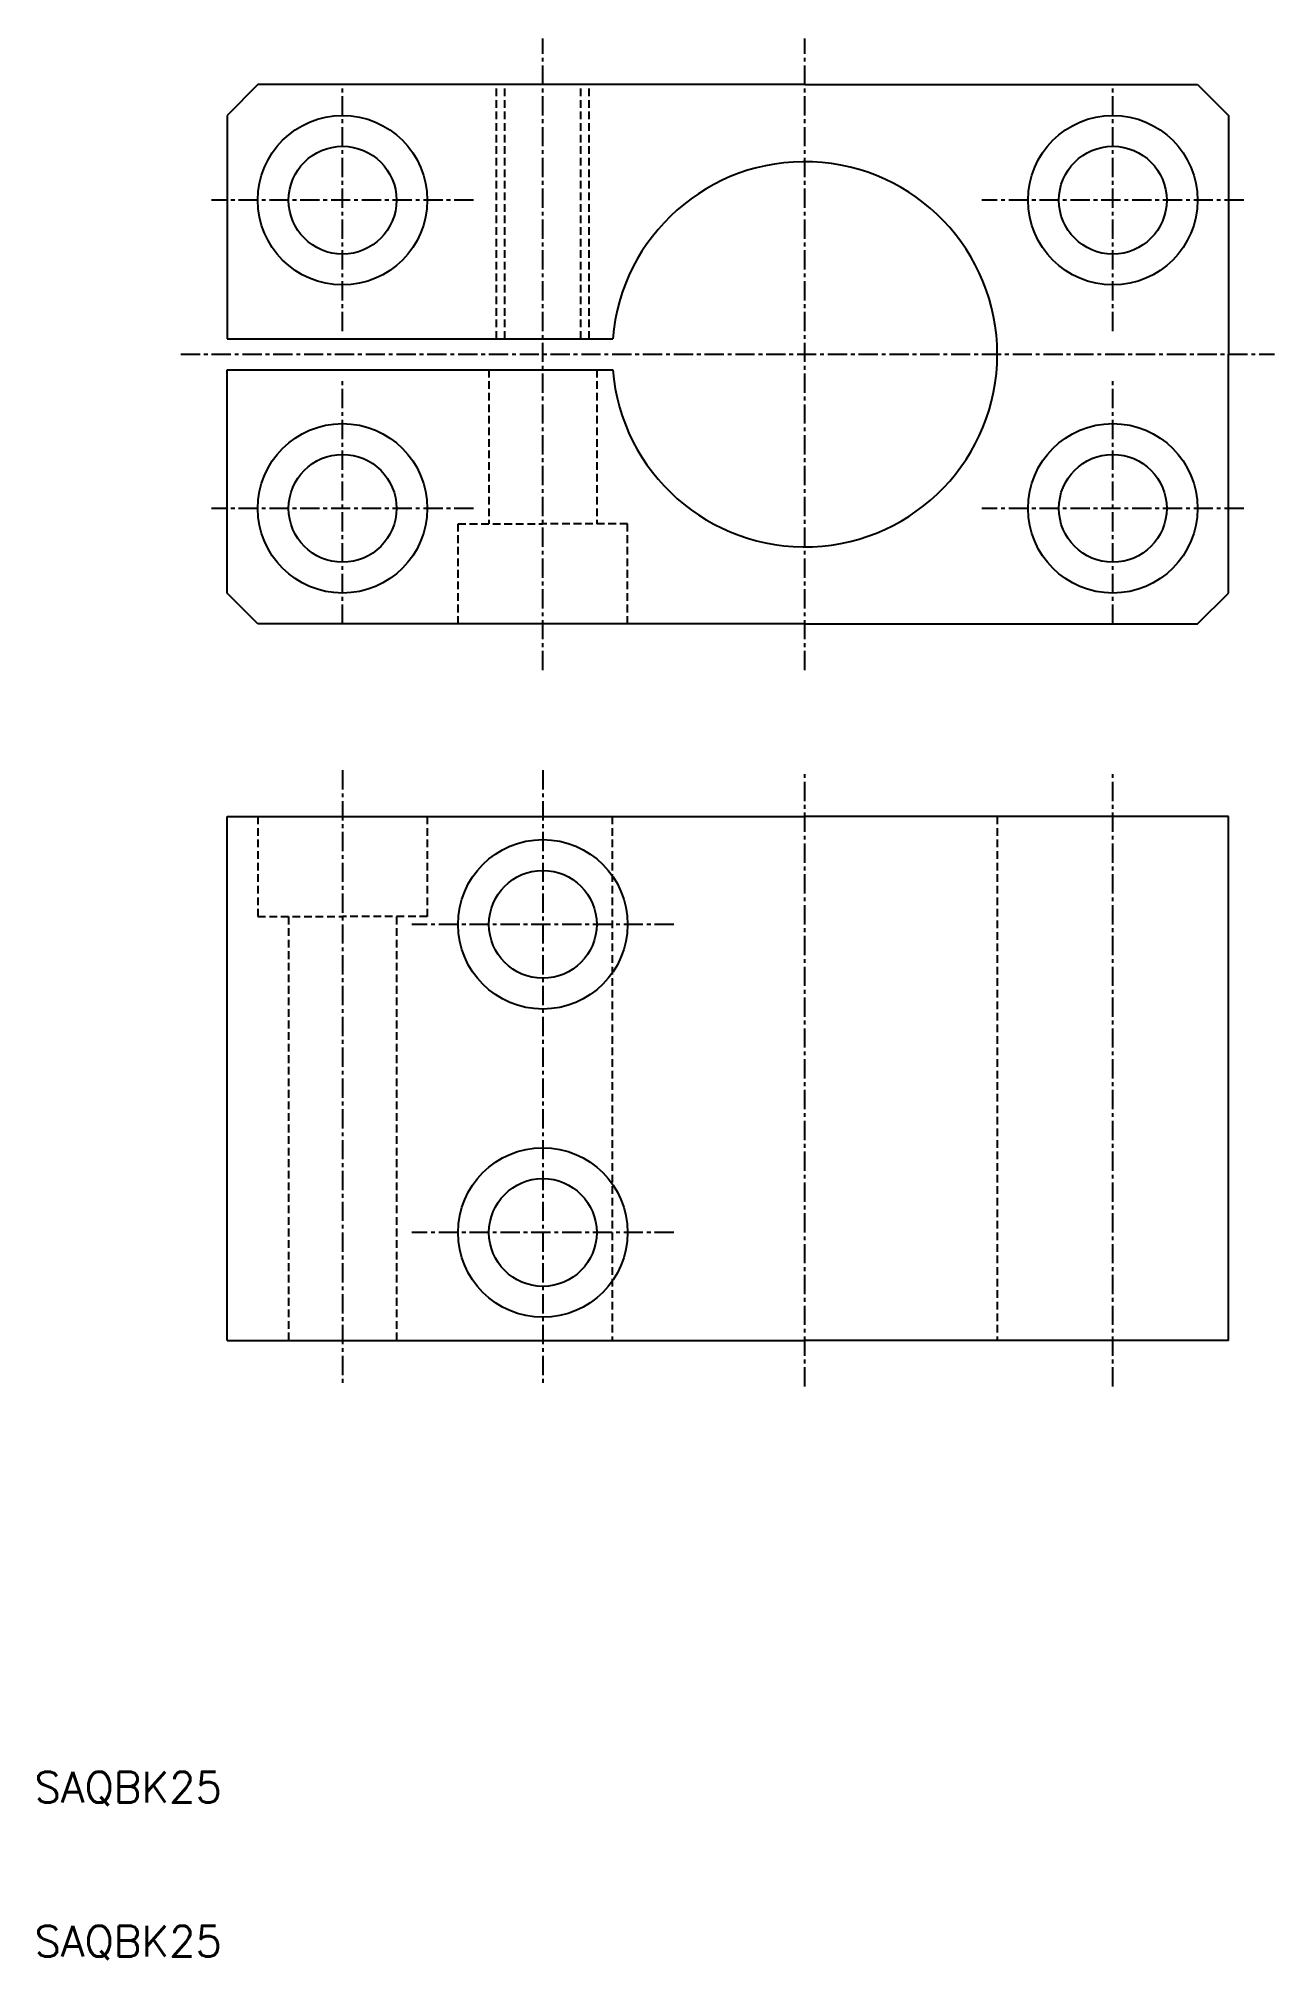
# Model space of a CAD drawing. Extents: x 10 to 90, y 10 to 134.
import ezdxf

# ---------------------------------------------------------------- set-up
doc = ezdxf.new("R2010")
doc.units = 0
doc.linetypes.add('CENTER', pattern=[2, 1.25, -0.25, 0.25, -0.25])
doc.linetypes.add('DASHED', pattern=[0.75, 0.5, -0.25])
doc.layers.get('0').update_dxf_attribs({"linetype": 'CONTINUOUS'})
doc.layers.add('CENTER', color=1, linetype='CENTER')
doc.styles.get("Standard").update_dxf_attribs({"font": 'txt.shx', "bigfont": 'extfont.shx'})

msp = doc.modelspace()

# ---------------------------------------------------------------- linework, layer by layer
for p, q in [((24.5, 131.5), (22.5, 129.5)), ((60, 131.5), (24.5, 131.5)), ((60, 131.5), (85.5, 131.5)), ((85.5, 131.5), (87.5, 129.5)), ((22.5, 129.5), (22.5, 115)), ((87.5, 129.5), (87.5, 114)), ((22.5, 115), (47.54, 115)), ((87.5, 98.5), (87.5, 114)), ((22.5, 113), (47.54, 113)), ((22.5, 98.5), (22.5, 113)), ((24.5, 96.5), (22.5, 98.5)), ((85.5, 96.5), (87.5, 98.5)), ((60, 96.5), (24.5, 96.5)), ((60, 96.5), (85.5, 96.5)), ((22.5, 84), (60, 84)), ((22.5, 50), (22.5, 84)), ((87.5, 84), (60, 84)), ((87.5, 50), (87.5, 84)), ((22.5, 50), (60, 50)), ((87.5, 50), (60, 50))]:
    msp.add_line(p, q)
at = {"color": 3, "linetype": 'DASHED'}
for p, q in [((40, 115), (40, 131.5)), ((40.541, 115), (40.541, 131.5)), ((45.459, 115), (45.459, 131.5)), ((46, 115), (46, 131.5)), ((39.5, 113), (39.5, 103)), ((46.5, 113), (46.5, 103)), ((37.5, 103), (43, 103)), ((37.5, 96.5), (37.5, 103)), ((48.5, 103), (43, 103)), ((48.5, 96.5), (48.5, 103)), ((24.5, 84), (24.5, 77.5)), ((35.5, 84), (35.5, 77.5)), ((47.5, 84), (47.5, 50)), ((72.5, 84), (72.5, 50)), ((24.5, 77.5), (30, 77.5)), ((26.5, 77.5), (26.5, 50)), ((35.5, 77.5), (30, 77.5)), ((33.5, 77.5), (33.5, 50))]:
    msp.add_line(p, q, dxfattribs=at)
for centre, radius in [((30, 124), 5.5), ((80, 124), 5.5), ((30, 124), 3.5), ((80, 124), 3.5), ((30, 104), 5.5), ((80, 104), 5.5), ((30, 104), 3.5), ((80, 104), 3.5), ((43, 77), 5.5), ((43, 77), 3.5), ((43, 57), 5.5), ((43, 57), 3.5)]:
    msp.add_circle(centre, radius)
msp.add_arc((60, 114), 12.5, 184.58857, 175.41143)
at = {"layer": 'CENTER', "color": 1, "linetype": 'CENTER'}
for p, q in [((43, 93.5), (43, 134.5)), ((60, 93.5), (60, 134.5)), ((30, 115.5), (30, 131.5)), ((80, 115.5), (80, 131.5)), ((38.5, 124), (21.5, 124)), ((88.5, 124), (71.5, 124)), ((19.5, 114), (90.5, 114)), ((30, 96.5), (30, 112.5)), ((80, 96.5), (80, 112.5)), ((38.5, 104), (21.5, 104)), ((88.5, 104), (71.5, 104)), ((30, 87), (30, 47)), ((30, 87), (30, 47)), ((43, 87), (43, 47)), ((60, 47), (60, 87)), ((80, 47), (80, 87)), ((51.5, 77), (34.5, 77)), ((51.5, 57), (34.5, 57))]:
    msp.add_line(p, q, dxfattribs=at)

# ---------------------------------------------------------------- texts
for p in [(10, 20), (10, 10)]:
    msp.add_text('SAQBK25', height=2).set_placement(p)

doc.saveas('drawing.dxf')
